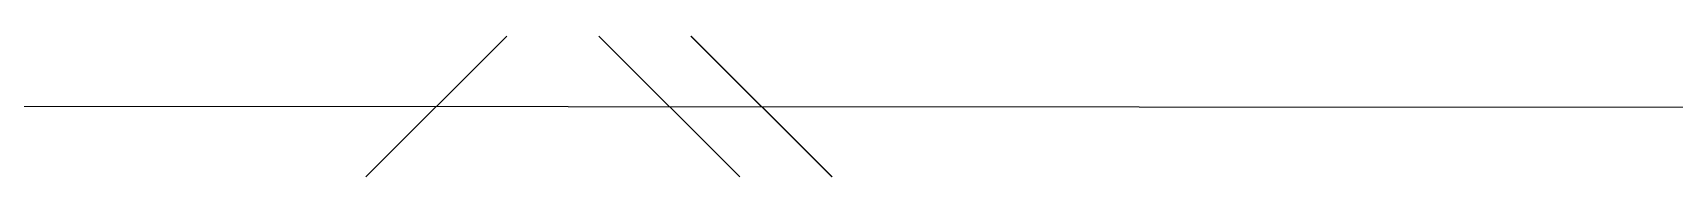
# Model space of a CAD drawing. Extents: x -9 to 600, y -23 to 65.
# Drawn here: x 268.707 to 269.716, y 46.755 to 46.842 of the extents above; entities that cross this region are included whole.
import ezdxf

# ---------------------------------------------------------------- set-up
doc = ezdxf.new("R2010")
doc.units = 0
doc.header["$LTSCALE"] = 0.8
doc.header["$MEASUREMENT"] = 0
for name, color, linetype in [('0_FIOS', 3, 'CONTINUOUS'), ('ilum', 2, 'CONTINUOUS'), ('iluminação', 2, 'CONTINUOUS')]:
    doc.layers.add(name, color=color, linetype=linetype)

# ---------------------------------------------------------------- blocks, each defined once
blk = doc.blocks.new('MONO')
at = {"layer": '0_FIOS'}
for p, q in [((-3.356, -0.78), (-1.797, 0.78)), ((0.78, -0.78), (-0.78, 0.78)), ((1.797, -0.78), (0.238, 0.78))]:
    blk.add_line(p, q, dxfattribs=at)

msp = doc.modelspace()

# ---------------------------------------------------------------- linework, layer by layer
at = {"layer": 'ilum'}
for p, q in [((268.912, 46.7552, 1.401), (268.9987, 46.8419, 1.401)), ((269.0553, 46.8419, 1.401), (269.142, 46.7552, 1.401)), ((269.1119, 46.8419, 1.401), (269.1986, 46.7552, 1.401)), ((268.0313, 46.799), (270.166, 46.798, 2.802))]:
    msp.add_line(p, q, dxfattribs=at)

# ---------------------------------------------------------------- block references
at = {"layer": 'iluminação', "xscale": 0.05560094617944675, "yscale": 0.05560094617944675, "zscale": 0.05560094617944675}
msp.add_blockref('MONO', (269.0986, 46.7985, 1.401), dxfattribs=at)

doc.saveas('drawing.dxf')
